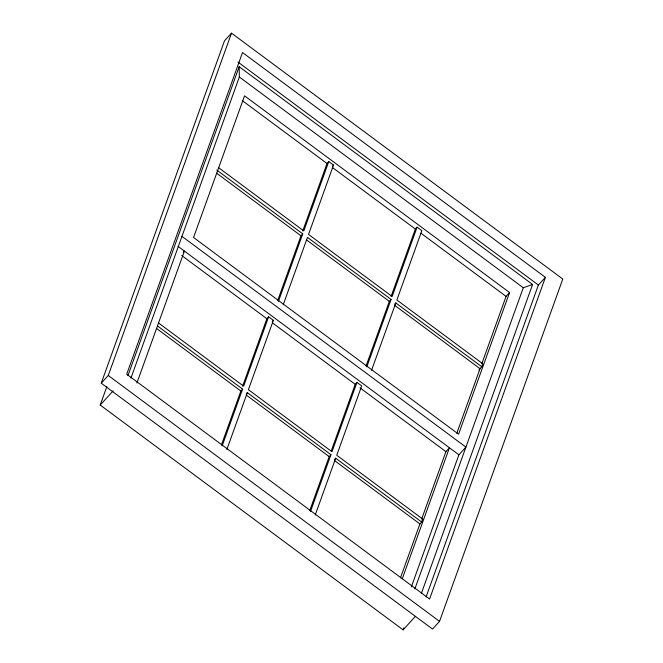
<?xml version="1.0" encoding="UTF-8"?>
<svg xmlns="http://www.w3.org/2000/svg" width="663" height="663" viewBox="0 0 663 663"><rect width="100%" height="100%" fill="white"/><g stroke="black" fill="none" stroke-linecap="round" stroke-linejoin="round"><path stroke-width="0.99" d="M101.248 383.173L224.492 40.841L231.511 33.15L562.788 279.032L439.536 621.364L432.525 629.054L101.248 383.173L108.26 375.482L231.511 33.15M415.378 616.391L403.096 629.85L100.212 405.043L106.859 386.579M127.942 375.648L239.169 66.698L532.588 284.477L421.361 593.426M130.909 378.167L239.335 77.007L239.169 66.698M136.901 383.032L184.413 251.078L183.245 252.363M221.425 444.981L240.843 391.037L242.6 389.115L157.454 325.923M242.6 386.164L266.874 318.737L268.631 316.815L273.363 320.328L248.393 389.678L332.006 451.735L356.967 382.385L361.708 385.899L336.738 455.249L422.712 519.063L421.651 522.013L419.894 523.936L400.477 577.879M222.138 445.95L242.6 389.115M268.631 316.815L243.661 386.164L158.515 322.964M277.756 300.331L300.985 235.796L302.742 233.873L216.768 170.059M302.742 230.915L327.016 163.488L328.773 161.565L333.506 165.079L308.535 234.437L392.14 296.494L417.11 227.136L421.842 230.649L396.872 299.999L482.846 363.813L481.786 366.763L478.86 369.971M278.468 301.3L302.742 233.873M328.773 161.565L303.803 230.923L218.657 167.722M226.87 449.464L247.332 392.629L330.945 454.685L310.483 511.513M283.2 304.806L307.475 237.387L391.079 299.444L366.805 366.863M309.77 510.551L329.188 456.608L330.945 454.685M331.293 450.765L355.219 384.308L356.967 382.385M366.092 365.901L389.33 301.367L391.079 299.444M391.079 296.485L415.361 229.058L417.11 227.136M315.215 515.027L335.677 458.199L421.651 522.013M371.537 370.377L395.811 302.95L481.786 366.763M421.651 519.054L445.926 451.636L449.431 447.79L402.275 578.766M456.799 433.221L480.037 368.686L394.883 305.486M481.786 363.813L506.068 296.386L509.574 292.54L244.548 95.837L193.555 237.487L458.572 434.199L509.574 292.54M411.342 586.904L458.895 454.81L465.915 447.119L181.96 236.368M414.864 588.926L523.289 287.759L532.588 284.477M403.096 629.85L403.8 627.902M426.094 596.94L538.381 285.04L545.4 277.349L242.517 52.543L126.708 374.214L429.591 599.02L545.4 277.349M100.212 405.043L113.174 390.839M332.337 166.363L333.506 165.079M272.195 321.613L273.363 320.328M246.164 393.913L247.332 392.629M394.642 304.234L395.811 302.95M334.508 459.484L335.677 458.199M237.992 62.082L538.381 285.04M239.335 77.007L523.289 287.759M242.699 100.909L327.016 163.488M332.577 167.615L415.361 229.058M420.914 233.185L506.068 296.386M216.668 173.209L300.985 235.796M306.546 239.923L389.33 301.367M178.098 246.396L458.895 454.81M181.728 255.537L266.874 318.737M272.435 322.864L355.219 384.308M359.951 387.822L445.926 451.636M156.526 328.458L240.843 391.037M246.404 395.165L329.188 456.608M334.749 460.735L419.894 523.936M108.26 375.482L439.536 621.364"/></g></svg>
